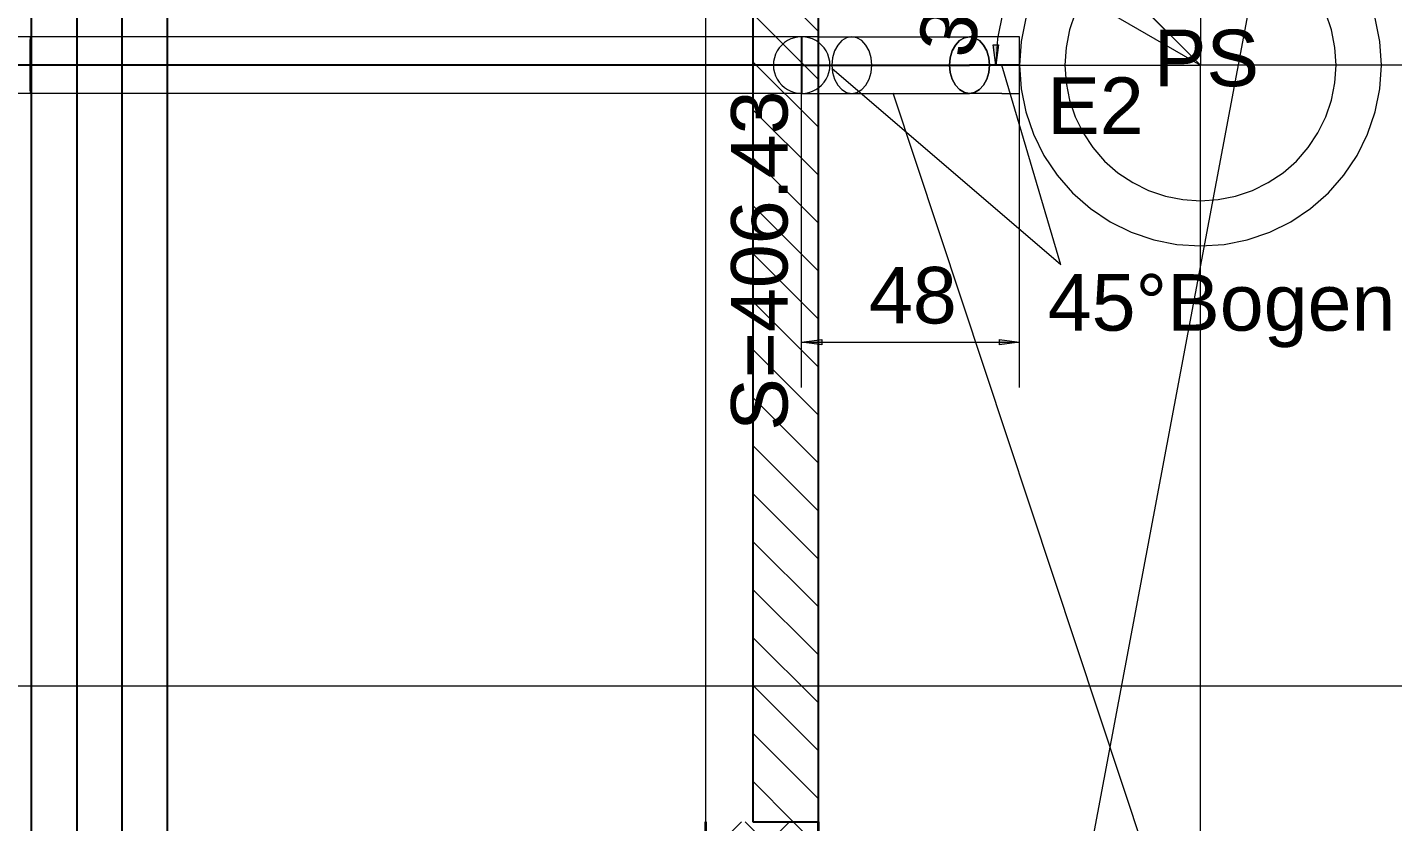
# Model space of a CAD drawing. Extents: x -1 to 1342, y -35 to 723.
# Drawn here: x 476.6 to 537, y 212 to 247.2 of the extents above; entities that cross this region are included whole.
import ezdxf
from ezdxf.lldxf.tags import DXFTag

# ---------------------------------------------------------------- set-up
doc = ezdxf.new("R2010")
doc.units = 0
doc.layers.get('0').update_dxf_attribs({"lineweight": 18})
for name, color, linetype, lineweight in [('-1._UG_3_015 Innenwände Bauteilschraffuren Neu', 7, 'Continuous', 25), ('-1._UG_3_015 Innenwände Neu', 7, 'Continuous', 25), ('-1._UG_3_035 Decken Neu', 7, 'Continuous', 25)]:
    doc.layers.add(name, color=color, linetype=linetype, lineweight=lineweight)
for name, color, linetype, lineweight, true_color in [('H_Sole_RL', 7, 'Nova_107-A0SKLQJ9LL', 25, 0xaf5f5f), ('H_Sole_VL', 7, 'Continuous', 25, 0x6d3636), ('S_Schmutzwasser', 7, 'Continuous', 18, 0xcc6600), ('S_Schmutzwasser@DELETE-EINSTRICH', 7, 'Continuous', 18, 0xcc6600), ('S_T_Text_Grundleitungen', 2, 'Continuous', 18, 0xffff00), ('X_Mass', 7, 'Continuous', 18, 0x0080ff)]:
    doc.layers.add(name, color=color, linetype=linetype, lineweight=lineweight, true_color=true_color)
doc.styles.get("Standard").update_dxf_attribs({"font": 'arial.ttf'})
tags = doc.linetypes.add('Nova_107-A0SKLQJ9LL', pattern=[12, 4, -4, 4]).pattern_tags.tags
tags[8:9] = [DXFTag(74, 4), DXFTag(75, 0), DXFTag(340, '0'), DXFTag(46, 0.0), DXFTag(50, 0.0), DXFTag(44, 0.0), DXFTag(45, 0.0)]
tags[6:7] = [DXFTag(74, 4), DXFTag(75, 0), DXFTag(340, '0'), DXFTag(46, 0.0), DXFTag(50, 0.0), DXFTag(44, 0.0), DXFTag(45, 0.0)]
tags[4:5] = [DXFTag(74, 4), DXFTag(75, 0), DXFTag(340, '0'), DXFTag(46, 0.0), DXFTag(50, 0.0), DXFTag(44, 0.0), DXFTag(45, 0.0)]
tags = doc.linetypes.add('Strich 3_1mm Kanten', pattern=[0.004, 0.003, -0.001]).pattern_tags.tags
tags[6:7] = [DXFTag(74, 4), DXFTag(75, 0), DXFTag(340, '0'), DXFTag(46, 1.0), DXFTag(50, 0.0), DXFTag(44, 0.0), DXFTag(45, 0.0)]
tags[4:5] = [DXFTag(74, 4), DXFTag(75, 0), DXFTag(340, '0'), DXFTag(46, 1.0), DXFTag(50, 0.0), DXFTag(44, 0.0), DXFTag(45, 0.0)]
tags = doc.linetypes.add('Strichpunkt 3_1_1mm Achsen', pattern=[0.005, 0.003, -0.001, 0, -0.001]).pattern_tags.tags
tags[10:11] = [DXFTag(74, 4), DXFTag(75, 0), DXFTag(340, '0'), DXFTag(46, 1.0), DXFTag(50, 0.0), DXFTag(44, 0.0), DXFTag(45, 0.0)]
tags[8:9] = [DXFTag(74, 4), DXFTag(75, 0), DXFTag(340, '0'), DXFTag(46, 1.0), DXFTag(50, 0.0), DXFTag(44, 0.0), DXFTag(45, 0.0)]
tags[6:7] = [DXFTag(74, 4), DXFTag(75, 0), DXFTag(340, '0'), DXFTag(46, 1.0), DXFTag(50, 0.0), DXFTag(44, 0.0), DXFTag(45, 0.0)]
tags[4:5] = [DXFTag(74, 4), DXFTag(75, 0), DXFTag(340, '0'), DXFTag(46, 1.0), DXFTag(50, 0.0), DXFTag(44, 0.0), DXFTag(45, 0.0)]
tags = doc.linetypes.add('STRICHPUNKT2', pattern=[12.7, 6.35, -3.175, 0, -3.175]).pattern_tags.tags
tags[10:11] = [DXFTag(74, 4), DXFTag(75, 0), DXFTag(340, '0'), DXFTag(46, 0.0), DXFTag(50, 0.0), DXFTag(44, 0.0), DXFTag(45, 0.0)]
tags[8:9] = [DXFTag(74, 4), DXFTag(75, 0), DXFTag(340, '0'), DXFTag(46, 0.0), DXFTag(50, 0.0), DXFTag(44, 0.0), DXFTag(45, 0.0)]
tags[6:7] = [DXFTag(74, 4), DXFTag(75, 0), DXFTag(340, '0'), DXFTag(46, 0.0), DXFTag(50, 0.0), DXFTag(44, 0.0), DXFTag(45, 0.0)]
tags[4:5] = [DXFTag(74, 4), DXFTag(75, 0), DXFTag(340, '0'), DXFTag(46, 0.0), DXFTag(50, 0.0), DXFTag(44, 0.0), DXFTag(45, 0.0)]

# ---------------------------------------------------------------- blocks, each defined once
blk = doc.blocks.new('Kreis-A0SKLQHJLL', base_point=(520.544, 237.489))
at = {"color": 0, "linetype": 'ByBlock', "lineweight": -2, "ltscale": 0.18}
for p, q in [((526.474, 253.217), (525.483, 252.88)), ((527.5, 253.421), (526.474, 253.217)), ((528.544, 253.489), (527.5, 253.421)), ((529.588, 253.421), (528.544, 253.489)), ((530.615, 253.217), (529.588, 253.421)), ((531.606, 252.88), (530.615, 253.217)), ((525.483, 252.88), (524.544, 252.418)), ((532.544, 252.418), (531.606, 252.88)), ((524.544, 252.418), (523.674, 251.836)), ((533.414, 251.836), (532.544, 252.418)), ((523.674, 251.836), (522.887, 251.146)), ((534.201, 251.146), (533.414, 251.836)), ((522.887, 251.146), (522.197, 250.36)), ((534.891, 250.36), (534.201, 251.146)), ((522.197, 250.36), (521.616, 249.489)), ((535.472, 249.489), (534.891, 250.36)), ((521.616, 249.489), (521.153, 248.551)), ((535.935, 248.551), (535.472, 249.489)), ((521.153, 248.551), (520.817, 247.56)), ((536.272, 247.56), (535.935, 248.551)), ((520.817, 247.56), (520.613, 246.534)), ((536.476, 246.534), (536.272, 247.56)), ((520.613, 246.534), (520.544, 245.489)), ((536.544, 245.489), (536.476, 246.534)), ((520.544, 245.489), (520.613, 244.445)), ((536.476, 244.445), (536.544, 245.489)), ((520.613, 244.445), (520.817, 243.419)), ((536.272, 243.419), (536.476, 244.445)), ((520.817, 243.419), (521.153, 242.428)), ((535.935, 242.428), (536.272, 243.419)), ((521.153, 242.428), (521.616, 241.489)), ((535.472, 241.489), (535.935, 242.428)), ((521.616, 241.489), (522.197, 240.619)), ((534.891, 240.619), (535.472, 241.489)), ((522.197, 240.619), (522.887, 239.833)), ((534.201, 239.833), (534.891, 240.619)), ((522.887, 239.833), (523.674, 239.143)), ((533.414, 239.143), (534.201, 239.833)), ((523.674, 239.143), (524.544, 238.561)), ((532.544, 238.561), (533.414, 239.143)), ((524.544, 238.561), (525.483, 238.098)), ((525.483, 238.098), (526.474, 237.762)), ((530.615, 237.762), (531.606, 238.098)), ((531.606, 238.098), (532.544, 238.561)), ((526.474, 237.762), (527.5, 237.558)), ((527.5, 237.558), (528.544, 237.489)), ((528.544, 237.489), (529.588, 237.558)), ((529.588, 237.558), (530.615, 237.762))]:
    blk.add_line(p, q, dxfattribs=at)
blk = doc.blocks.new('Abwassersammelpunkt (Zentrale)-A0SKLQHLLL', base_point=(509.65, 244.239))
at = {"color": 0, "linetype": 'ByBlock', "lineweight": -2, "ltscale": 0.18}
for p, q in [((510.14, 246.481), (510.017, 246.373)), ((510.275, 246.572), (510.14, 246.481)), ((510.422, 246.644), (510.275, 246.572)), ((510.577, 246.697), (510.422, 246.644)), ((510.737, 246.729), (510.577, 246.697)), ((510.9, 246.739), (510.737, 246.729)), ((511.064, 246.729), (510.9, 246.739)), ((511.224, 246.697), (511.064, 246.729)), ((511.379, 246.644), (511.224, 246.697)), ((511.525, 246.572), (511.379, 246.644)), ((511.661, 246.481), (511.525, 246.572)), ((511.784, 246.373), (511.661, 246.481)), ((509.746, 245.968), (509.693, 245.813)), ((509.818, 246.114), (509.746, 245.968)), ((509.909, 246.25), (509.818, 246.114)), ((510.017, 246.373), (509.909, 246.25)), ((511.892, 246.25), (511.784, 246.373)), ((511.983, 246.114), (511.892, 246.25)), ((512.055, 245.968), (511.983, 246.114)), ((512.108, 245.813), (512.055, 245.968)), ((509.661, 245.653), (509.65, 245.489)), ((509.65, 245.489), (509.661, 245.326)), ((509.693, 245.813), (509.661, 245.653)), ((509.661, 245.326), (509.693, 245.166)), ((512.14, 245.653), (512.108, 245.813)), ((512.108, 245.166), (512.14, 245.326)), ((512.15, 245.489), (512.14, 245.653)), ((512.14, 245.326), (512.15, 245.489)), ((509.693, 245.166), (509.746, 245.011)), ((509.746, 245.011), (509.818, 244.864)), ((509.818, 244.864), (509.909, 244.728)), ((509.909, 244.728), (510.017, 244.606)), ((511.784, 244.606), (511.892, 244.728)), ((511.892, 244.728), (511.983, 244.864)), ((511.983, 244.864), (512.055, 245.011)), ((512.055, 245.011), (512.108, 245.166)), ((510.017, 244.606), (510.14, 244.498)), ((510.14, 244.498), (510.275, 244.407)), ((510.275, 244.407), (510.422, 244.335)), ((510.422, 244.335), (510.577, 244.282)), ((510.577, 244.282), (510.737, 244.25)), ((510.737, 244.25), (510.9, 244.239)), ((510.9, 244.239), (511.064, 244.25)), ((511.064, 244.25), (511.224, 244.282)), ((511.224, 244.282), (511.379, 244.335)), ((511.379, 244.335), (511.525, 244.407)), ((511.525, 244.407), (511.661, 244.498)), ((511.661, 244.498), (511.784, 244.606))]:
    blk.add_line(p, q, dxfattribs=at)
blk = doc.blocks.new('Kreis-A0SKLQHZLL', base_point=(522.544, 239.489))
at = {"color": 0, "linetype": 'ByBlock', "lineweight": -2, "ltscale": 0.18}
for p, q in [((526.991, 251.285), (526.248, 251.033)), ((527.761, 251.438), (526.991, 251.285)), ((528.544, 251.489), (527.761, 251.438)), ((529.327, 251.438), (528.544, 251.489)), ((530.097, 251.285), (529.327, 251.438)), ((530.84, 251.033), (530.097, 251.285)), ((525.544, 250.686), (524.892, 250.25)), ((526.248, 251.033), (525.544, 250.686)), ((531.544, 250.686), (530.84, 251.033)), ((532.197, 250.25), (531.544, 250.686)), ((524.892, 250.25), (524.302, 249.732)), ((532.787, 249.732), (532.197, 250.25)), ((524.302, 249.732), (523.784, 249.142)), ((533.304, 249.142), (532.787, 249.732)), ((523.784, 249.142), (523.348, 248.489)), ((533.74, 248.489), (533.304, 249.142)), ((523.348, 248.489), (523.001, 247.786)), ((534.088, 247.786), (533.74, 248.489)), ((523.001, 247.786), (522.749, 247.042)), ((534.34, 247.042), (534.088, 247.786)), ((522.749, 247.042), (522.596, 246.273)), ((534.493, 246.273), (534.34, 247.042)), ((522.596, 246.273), (522.544, 245.489)), ((534.544, 245.489), (534.493, 246.273)), ((522.544, 245.489), (522.596, 244.706)), ((534.493, 244.706), (534.544, 245.489)), ((522.596, 244.706), (522.749, 243.937)), ((534.34, 243.937), (534.493, 244.706)), ((522.749, 243.937), (523.001, 243.193)), ((534.088, 243.193), (534.34, 243.937)), ((523.001, 243.193), (523.348, 242.489)), ((533.74, 242.489), (534.088, 243.193)), ((523.348, 242.489), (523.784, 241.837)), ((533.304, 241.837), (533.74, 242.489)), ((523.784, 241.837), (524.302, 241.247)), ((532.787, 241.247), (533.304, 241.837)), ((524.302, 241.247), (524.892, 240.729)), ((532.197, 240.729), (532.787, 241.247)), ((524.892, 240.729), (525.544, 240.293)), ((531.544, 240.293), (532.197, 240.729)), ((525.544, 240.293), (526.248, 239.946)), ((526.248, 239.946), (526.991, 239.694)), ((530.097, 239.694), (530.84, 239.946)), ((530.84, 239.946), (531.544, 240.293)), ((526.991, 239.694), (527.761, 239.541)), ((527.761, 239.541), (528.544, 239.489)), ((528.544, 239.489), (529.327, 239.541)), ((529.327, 239.541), (530.097, 239.694))]:
    blk.add_line(p, q, dxfattribs=at)
blk = doc.blocks.new('Referenz-A0SKLQJBLL', base_point=(90.892, 84.228))
at = {"layer": 'H_Sole_RL', "linetype": 'Nova_107-A0SKLQJ9LL', "lineweight": -2, "ltscale": 0.25}
for p, q in [((478.839, 304.386), (478.839, 144.31)), ((482.839, 298.67), (482.839, 141.71))]:
    blk.add_line(p, q, dxfattribs=at)
at = {"layer": 'H_Sole_VL', "linetype": 'Continuous', "lineweight": -2, "ltscale": 0.25}
for p, q in [((476.839, 145.61), (476.839, 305.215)), ((480.839, 143.01), (480.839, 299.498))]:
    blk.add_line(p, q, dxfattribs=at)
blk = doc.blocks.new('Maß-A0SKLQKLLL', base_point=(521.177, 245.489))
at = {"color": 0, "linetype": 'ByBlock', "lineweight": -2, "ltscale": 0.18}
for p, q in [((528.544, 255.908), (528.544, 245.489)), ((527.445, 253.836), (526.365, 253.622)), ((528.544, 253.908), (527.445, 253.836)), ((527.652, 253.791), (527.652, 254.026)), ((527.652, 254.026), (528.544, 253.908)), ((528.544, 253.908), (527.652, 253.791)), ((525.322, 253.268), (524.335, 252.781)), ((526.365, 253.622), (525.322, 253.268)), ((521.177, 252.857), (528.544, 245.489)), ((524.335, 252.781), (523.419, 252.169)), ((523.419, 252.169), (522.591, 251.443)), ((522.591, 251.443), (523.139, 252.157)), ((523.305, 251.99), (522.591, 251.443)), ((523.139, 252.157), (523.305, 251.99))]:
    blk.add_line(p, q, dxfattribs=at)
for points in [[(528.544, 253.908), (527.652, 253.908), (527.652, 254.026)], [(527.652, 253.791), (528.544, 253.908), (527.652, 253.908)], [(522.591, 251.443), (523.305, 251.99), (523.012, 251.99)], [(523.305, 251.99), (523.012, 251.99), (523.139, 252.157)]]:
    blk.add_solid(points, dxfattribs=at)
at = {"color": 0, "linetype": 'ByBlock', "lineweight": -2, "ltscale": 0.18, "insert": (521.737, 255.391), "char_height": 2.5, "attachment_point": 1, "rotation": 22.5}
blk.add_mtext('{\\fArial;45°}', dxfattribs=at)
blk = doc.blocks.new('Maß-A0SKLQKNLL', base_point=(514.271, 245.489))
at = {"color": 0, "linetype": 'ByBlock', "lineweight": -2, "ltscale": 0.18}
for p, q in [((518.029, 256.004), (528.544, 245.489)), ((519.444, 254.59), (518.334, 253.324)), ((518.73, 254.042), (519.444, 254.59)), ((519.444, 254.59), (518.896, 253.876)), ((518.896, 253.876), (518.73, 254.042)), ((518.334, 253.324), (517.398, 251.925)), ((515.666, 252.925), (528.544, 245.489)), ((517.398, 251.925), (517.743, 252.756)), ((517.946, 252.639), (517.398, 251.925)), ((517.743, 252.756), (517.946, 252.639))]:
    blk.add_line(p, q, dxfattribs=at)
for points in [[(519.023, 254.042), (518.73, 254.042), (519.444, 254.59)], [(518.896, 253.876), (519.023, 254.042), (518.73, 254.042)], [(517.398, 251.925), (517.946, 252.639), (517.694, 252.639)], [(517.946, 252.639), (517.694, 252.639), (517.743, 252.756)]]:
    blk.add_solid(points, dxfattribs=at)
at = {"color": 0, "linetype": 'ByBlock', "lineweight": -2, "ltscale": 0.18, "insert": (514.271, 253.505), "char_height": 2.5, "attachment_point": 1, "rotation": 52.5}
blk.add_mtext('{\\fArial;15°}', dxfattribs=at)
blk = doc.blocks.new('Maß-A0SKLQKPLL', base_point=(515.946, 245.489))
at = {"color": 0, "linetype": 'ByBlock', "lineweight": -2, "ltscale": 0.18}
for p, q in [((518.972, 251.016), (528.544, 245.489)), ((520.156, 249.302), (520.704, 250.016)), ((520.704, 250.016), (520.18, 248.954)), ((520.704, 250.016), (520.359, 249.185)), ((520.18, 248.954), (519.799, 247.833)), ((520.359, 249.185), (520.156, 249.302)), ((519.799, 247.833), (519.568, 246.671)), ((519.568, 246.671), (519.491, 245.489)), ((519.491, 245.489), (519.373, 246.382)), ((519.373, 246.382), (519.608, 246.382)), ((519.608, 246.382), (519.491, 245.489)), ((517.491, 245.489), (528.544, 245.489))]:
    blk.add_line(p, q, dxfattribs=at)
for points in [[(520.408, 249.302), (520.156, 249.302), (520.704, 250.016)], [(520.359, 249.185), (520.408, 249.302), (520.156, 249.302)], [(519.491, 245.489), (519.608, 246.382), (519.373, 246.382)]]:
    blk.add_solid(points, dxfattribs=at)
at = {"color": 0, "linetype": 'ByBlock', "lineweight": -2, "ltscale": 0.18, "insert": (515.946, 246.331), "char_height": 2.5, "attachment_point": 1, "rotation": 75}
blk.add_mtext('{\\fArial;30°}', dxfattribs=at)
blk = doc.blocks.new('Abwasserleitung-A0SKLQKZLL', base_point=(474.836, 245.489))
at = {"color": 0, "linetype": 'ByBlock', "lineweight": -2, "ltscale": 0.18}
blk.add_line((474.836, 245.489), (509.65, 245.489), dxfattribs=at)
blk = doc.blocks.new('Maß-A0SKLQLNLL', base_point=(510.9, 231.228))
at = {"color": 0, "linetype": 'ByBlock', "lineweight": -2, "ltscale": 0.18}
for p, q in [((510.9, 231.228), (510.9, 244.239)), ((520.544, 231.228), (520.544, 244.239)), ((510.9, 233.228), (511.793, 233.346)), ((510.9, 233.228), (520.544, 233.228)), ((511.793, 233.111), (510.9, 233.228)), ((511.793, 233.346), (511.793, 233.111)), ((519.652, 233.111), (519.652, 233.346)), ((519.652, 233.346), (520.544, 233.228)), ((520.544, 233.228), (519.652, 233.111))]:
    blk.add_line(p, q, dxfattribs=at)
for points in [[(511.793, 233.228), (510.9, 233.228), (511.793, 233.346)], [(511.793, 233.111), (511.793, 233.228), (510.9, 233.228)], [(520.544, 233.228), (519.652, 233.228), (519.652, 233.346)], [(519.652, 233.111), (520.544, 233.228), (519.652, 233.228)]]:
    blk.add_solid(points, dxfattribs=at)
at = {"color": 0, "linetype": 'ByBlock', "lineweight": -2, "ltscale": 0.18, "insert": (513.878, 236.562), "char_height": 2.5, "attachment_point": 1}
blk.add_mtext('{\\fArial;48}', dxfattribs=at)
blk = doc.blocks.new('Bogen 45°-A0SKLQLTLL', base_point=(510.9, 244.239))
at = {"color": 0, "linetype": 'ByBlock', "lineweight": -2, "ltscale": 0.18}
for p, q in [((511.682, 246.739), (510.9, 246.739)), ((510.9, 246.739), (510.9, 246.007)), ((511.682, 246.739), (512.006, 246.739)), ((512.006, 246.739), (512.307, 246.739)), ((512.307, 246.739), (512.566, 246.739)), ((512.677, 246.572), (512.494, 246.373)), ((512.566, 246.739), (513.119, 246.739)), ((512.891, 246.697), (512.677, 246.572)), ((513.119, 246.739), (512.891, 246.697)), ((513.348, 246.697), (513.119, 246.739)), ((513.561, 246.572), (513.348, 246.697)), ((513.744, 246.373), (513.561, 246.572)), ((510.9, 246.007), (510.9, 244.972)), ((512.354, 246.114), (512.266, 245.813)), ((512.494, 246.373), (512.354, 246.114)), ((513.885, 246.114), (513.744, 246.373)), ((513.973, 245.813), (513.885, 246.114)), ((512.266, 245.813), (512.235, 245.489)), ((512.235, 245.489), (512.266, 245.166)), ((514.003, 245.489), (513.973, 245.813)), ((513.973, 245.166), (514.003, 245.489)), ((510.9, 244.972), (510.9, 244.239)), ((512.266, 245.166), (512.354, 244.864)), ((512.354, 244.864), (512.494, 244.606)), ((513.744, 244.606), (513.885, 244.864)), ((513.885, 244.864), (513.973, 245.166)), ((510.9, 244.239), (511.682, 244.239)), ((511.682, 244.239), (512.006, 244.239)), ((512.006, 244.239), (512.307, 244.239)), ((512.307, 244.239), (512.566, 244.239)), ((512.494, 244.606), (512.677, 244.407)), ((512.566, 244.239), (513.119, 244.239)), ((512.677, 244.407), (512.891, 244.282)), ((512.891, 244.282), (513.119, 244.239)), ((513.119, 244.239), (513.348, 244.282)), ((513.348, 244.282), (513.561, 244.407)), ((513.561, 244.407), (513.744, 244.606))]:
    blk.add_line(p, q, dxfattribs=at)
at = {"color": 0, "linetype": 'STRICHPUNKT2', "lineweight": 25, "ltscale": 0.25}
for p, q in [((510.9, 245.489), (511.682, 245.489)), ((511.682, 245.489), (512.006, 245.489)), ((512.006, 245.489), (512.307, 245.489)), ((512.307, 245.489), (512.566, 245.489)), ((512.566, 245.489), (513.119, 245.489))]:
    blk.add_line(p, q, dxfattribs=at)
blk = doc.blocks.new('Rohr-A0SKLQLVLL', base_point=(512.235, 244.239))
at = {"color": 0, "linetype": 'ByBlock', "lineweight": -2, "ltscale": 0.18}
for p, q in [((512.677, 246.572), (512.494, 246.373)), ((512.891, 246.697), (512.677, 246.572)), ((513.119, 246.739), (512.891, 246.697)), ((513.348, 246.697), (513.119, 246.739)), ((513.119, 246.739), (518.325, 246.739)), ((513.561, 246.572), (513.348, 246.697)), ((513.744, 246.373), (513.561, 246.572)), ((517.883, 246.572), (517.7, 246.373)), ((518.097, 246.697), (517.883, 246.572)), ((518.325, 246.739), (518.097, 246.697)), ((518.554, 246.697), (518.325, 246.739)), ((518.767, 246.572), (518.554, 246.697)), ((518.95, 246.373), (518.767, 246.572)), ((512.354, 246.114), (512.266, 245.813)), ((512.494, 246.373), (512.354, 246.114)), ((513.885, 246.114), (513.744, 246.373)), ((513.973, 245.813), (513.885, 246.114)), ((517.56, 246.114), (517.472, 245.813)), ((517.7, 246.373), (517.56, 246.114)), ((519.091, 246.114), (518.95, 246.373)), ((519.179, 245.813), (519.091, 246.114)), ((512.266, 245.813), (512.235, 245.489)), ((512.235, 245.489), (512.266, 245.166)), ((514.003, 245.489), (513.973, 245.813)), ((513.973, 245.166), (514.003, 245.489)), ((517.472, 245.813), (517.442, 245.489)), ((517.442, 245.489), (517.472, 245.166)), ((519.209, 245.489), (519.179, 245.813)), ((519.179, 245.166), (519.209, 245.489)), ((512.266, 245.166), (512.354, 244.864)), ((512.354, 244.864), (512.494, 244.606)), ((513.744, 244.606), (513.885, 244.864)), ((513.885, 244.864), (513.973, 245.166)), ((517.472, 245.166), (517.56, 244.864)), ((517.56, 244.864), (517.7, 244.606)), ((518.95, 244.606), (519.091, 244.864)), ((519.091, 244.864), (519.179, 245.166)), ((512.494, 244.606), (512.677, 244.407)), ((512.677, 244.407), (512.891, 244.282)), ((512.891, 244.282), (513.119, 244.239)), ((513.119, 244.239), (513.348, 244.282)), ((513.119, 244.239), (518.325, 244.239)), ((513.348, 244.282), (513.561, 244.407)), ((513.561, 244.407), (513.744, 244.606)), ((517.7, 244.606), (517.883, 244.407)), ((517.883, 244.407), (518.097, 244.282)), ((518.097, 244.282), (518.325, 244.239)), ((518.325, 244.239), (518.554, 244.282)), ((518.554, 244.282), (518.767, 244.407)), ((518.767, 244.407), (518.95, 244.606))]:
    blk.add_line(p, q, dxfattribs=at)
at = {"color": 0, "linetype": 'STRICHPUNKT2', "lineweight": 25, "ltscale": 0.25}
blk.add_line((513.119, 245.489), (518.325, 245.489), dxfattribs=at)
blk = doc.blocks.new('Bogen 45°-A0SKLQLXLL', base_point=(517.442, 244.239))
at = {"color": 0, "linetype": 'ByBlock', "lineweight": -2, "ltscale": 0.18}
for p, q in [((517.7, 246.373), (517.883, 246.572)), ((517.883, 246.572), (518.097, 246.697)), ((518.097, 246.697), (518.325, 246.739)), ((518.325, 246.739), (518.554, 246.697)), ((518.878, 246.739), (518.325, 246.739)), ((518.554, 246.697), (518.767, 246.572)), ((518.767, 246.572), (518.95, 246.373)), ((519.137, 246.739), (518.878, 246.739)), ((519.439, 246.739), (519.137, 246.739)), ((519.762, 246.739), (519.439, 246.739)), ((520.544, 246.739), (519.762, 246.739)), ((520.544, 246.007), (520.544, 246.739)), ((517.472, 245.813), (517.56, 246.114)), ((517.56, 246.114), (517.7, 246.373)), ((518.95, 246.373), (519.091, 246.114)), ((519.091, 246.114), (519.179, 245.813)), ((520.544, 244.972), (520.544, 246.007)), ((517.442, 245.489), (517.472, 245.813)), ((517.472, 245.166), (517.442, 245.489)), ((519.179, 245.813), (519.209, 245.489)), ((519.209, 245.489), (519.179, 245.166)), ((517.56, 244.864), (517.472, 245.166)), ((517.7, 244.606), (517.56, 244.864)), ((519.091, 244.864), (518.95, 244.606)), ((519.179, 245.166), (519.091, 244.864)), ((520.544, 244.239), (520.544, 244.972)), ((517.883, 244.407), (517.7, 244.606)), ((518.097, 244.282), (517.883, 244.407)), ((518.325, 244.239), (518.097, 244.282)), ((518.554, 244.282), (518.325, 244.239)), ((518.878, 244.239), (518.325, 244.239)), ((518.767, 244.407), (518.554, 244.282)), ((518.95, 244.606), (518.767, 244.407)), ((519.137, 244.239), (518.878, 244.239)), ((519.439, 244.239), (519.137, 244.239)), ((519.762, 244.239), (519.439, 244.239)), ((519.762, 244.239), (520.544, 244.239))]:
    blk.add_line(p, q, dxfattribs=at)
at = {"color": 0, "linetype": 'STRICHPUNKT2', "lineweight": 25, "ltscale": 0.25}
for p, q in [((518.878, 245.489), (518.325, 245.489)), ((519.137, 245.489), (518.878, 245.489)), ((519.439, 245.489), (519.137, 245.489)), ((519.762, 245.489), (519.439, 245.489)), ((520.544, 245.489), (519.762, 245.489))]:
    blk.add_line(p, q, dxfattribs=at)
blk = doc.blocks.new('Maß-A0SKLQPLLL', base_point=(467.04, 245.299))
at = {"color": 0, "linetype": 'ByBlock', "lineweight": -2, "ltscale": 0.18}
blk.add_line((600.141, 245.489), (528.544, 245.489), dxfattribs=at)
blk = doc.blocks.new('Maß-A0SKLQPRLL', base_point=(159.85, 77.928))
at = {"color": 0, "linetype": 'ByBlock', "lineweight": -2, "ltscale": 0.18}
blk.add_line((528.544, 77.928), (528.544, 245.489), dxfattribs=at)
blk = doc.blocks.new('Rohr-A0SKLQQDLL', base_point=(476.773, 244.239))
at = {"color": 0, "linetype": 'ByBlock', "lineweight": -2, "ltscale": 0.18}
for p, q in [((476.777, 246.373), (476.779, 246.572)), ((476.779, 246.572), (476.782, 246.697)), ((476.782, 246.697), (476.786, 246.739)), ((476.786, 246.739), (476.789, 246.697)), ((510.9, 246.739), (476.786, 246.739)), ((476.789, 246.697), (476.792, 246.572)), ((476.792, 246.572), (476.794, 246.373)), ((510.892, 246.373), (510.894, 246.572)), ((510.894, 246.572), (510.897, 246.697)), ((510.897, 246.697), (510.9, 246.739)), ((510.9, 246.739), (510.904, 246.697)), ((510.904, 246.697), (510.907, 246.572)), ((510.907, 246.572), (510.909, 246.373)), ((476.774, 245.813), (476.775, 246.114)), ((476.775, 246.114), (476.777, 246.373)), ((476.794, 246.373), (476.796, 246.114)), ((476.796, 246.114), (476.798, 245.813)), ((510.888, 245.813), (510.89, 246.114)), ((510.89, 246.114), (510.892, 246.373)), ((510.909, 246.373), (510.911, 246.114)), ((510.911, 246.114), (510.913, 245.813)), ((476.773, 245.489), (476.774, 245.813)), ((476.774, 245.166), (476.773, 245.489)), ((476.798, 245.813), (476.798, 245.489)), ((476.798, 245.489), (476.798, 245.166)), ((510.888, 245.489), (510.888, 245.813)), ((510.888, 245.166), (510.888, 245.489)), ((510.913, 245.813), (510.913, 245.489)), ((510.913, 245.489), (510.913, 245.166)), ((476.775, 244.864), (476.774, 245.166)), ((476.777, 244.606), (476.775, 244.864)), ((476.796, 244.864), (476.794, 244.606)), ((476.798, 245.166), (476.796, 244.864)), ((510.89, 244.864), (510.888, 245.166)), ((510.892, 244.606), (510.89, 244.864)), ((510.911, 244.864), (510.909, 244.606)), ((510.913, 245.166), (510.911, 244.864)), ((476.779, 244.407), (476.777, 244.606)), ((476.782, 244.282), (476.779, 244.407)), ((476.786, 244.239), (476.782, 244.282)), ((476.789, 244.282), (476.786, 244.239)), ((510.9, 244.239), (476.786, 244.239)), ((476.792, 244.407), (476.789, 244.282)), ((476.794, 244.606), (476.792, 244.407)), ((510.894, 244.407), (510.892, 244.606)), ((510.897, 244.282), (510.894, 244.407)), ((510.9, 244.239), (510.897, 244.282)), ((510.904, 244.282), (510.9, 244.239)), ((510.907, 244.407), (510.904, 244.282)), ((510.909, 244.606), (510.907, 244.407))]:
    blk.add_line(p, q, dxfattribs=at)
at = {"color": 0, "linetype": 'STRICHPUNKT2', "lineweight": 25, "ltscale": 0.25}
blk.add_line((510.9, 245.489), (476.786, 245.489), dxfattribs=at)
blk = doc.blocks.new('Abzweig 45°-A0SKLQQFLL', base_point=(470.873, 241.813))
at = {"color": 0, "linetype": 'ByBlock', "lineweight": -2, "ltscale": 0.18}
for p, q in [((470.877, 246.37), (470.88, 246.569)), ((470.88, 246.569), (470.883, 246.696)), ((470.883, 246.696), (470.886, 246.739)), ((470.886, 246.739), (470.889, 246.698)), ((476.786, 246.739), (470.886, 246.739)), ((470.889, 246.698), (470.892, 246.575)), ((470.892, 246.575), (470.895, 246.377)), ((476.777, 246.37), (476.779, 246.569)), ((476.779, 246.569), (476.782, 246.696)), ((476.782, 246.696), (476.786, 246.739)), ((476.786, 246.739), (476.789, 246.698)), ((476.789, 246.698), (476.792, 246.575)), ((476.792, 246.575), (476.794, 246.377)), ((470.874, 245.808), (470.875, 246.11)), ((470.875, 246.11), (470.877, 246.37)), ((470.895, 246.377), (470.897, 246.119)), ((470.897, 246.119), (470.898, 245.818)), ((476.773, 245.808), (476.775, 246.11)), ((476.775, 246.11), (476.777, 246.37)), ((476.794, 246.377), (476.796, 246.119)), ((476.796, 246.119), (476.798, 245.818)), ((470.873, 245.484), (470.874, 245.808)), ((470.874, 245.161), (470.873, 245.484)), ((470.898, 245.818), (470.898, 245.495)), ((470.898, 245.495), (470.898, 245.171)), ((474.043, 245.161), (474.823, 245.484)), ((474.848, 245.495), (474.067, 245.171)), ((474.823, 245.484), (474.958, 245.161)), ((474.982, 245.171), (474.848, 245.495)), ((476.773, 245.484), (476.773, 245.808)), ((476.774, 245.161), (476.773, 245.484)), ((476.798, 245.818), (476.798, 245.495)), ((476.798, 245.495), (476.798, 245.171)), ((470.875, 244.86), (470.874, 245.161)), ((470.877, 244.602), (470.875, 244.86)), ((470.897, 244.869), (470.895, 244.609)), ((470.898, 245.171), (470.897, 244.869)), ((472.693, 244.602), (473.316, 244.86)), ((473.338, 244.869), (472.711, 244.609)), ((473.316, 244.86), (474.043, 245.161)), ((474.067, 245.171), (473.338, 244.869)), ((474.958, 245.161), (475.084, 244.86)), ((475.105, 244.869), (474.982, 245.171)), ((475.084, 244.86), (475.193, 244.602)), ((475.211, 244.609), (475.105, 244.869)), ((476.775, 244.86), (476.774, 245.161)), ((476.777, 244.602), (476.775, 244.86)), ((476.796, 244.869), (476.794, 244.609)), ((476.798, 245.171), (476.796, 244.869)), ((470.88, 244.404), (470.877, 244.602)), ((470.883, 244.281), (470.88, 244.404)), ((470.886, 244.239), (470.883, 244.281)), ((470.889, 244.283), (470.886, 244.239)), ((476.786, 244.239), (470.886, 244.239)), ((470.892, 244.41), (470.889, 244.283)), ((470.895, 244.609), (470.892, 244.41)), ((471.818, 244.239), (471.159, 243.58)), ((471.924, 244.283), (471.818, 244.239)), ((471.818, 244.239), (471.918, 244.281)), ((471.918, 244.281), (472.216, 244.404)), ((472.229, 244.41), (471.924, 244.283)), ((472.216, 244.404), (472.693, 244.602)), ((472.711, 244.609), (472.229, 244.41)), ((475.353, 244.239), (472.927, 241.813)), ((475.193, 244.602), (475.278, 244.404)), ((475.29, 244.41), (475.211, 244.609)), ((475.278, 244.404), (475.333, 244.281)), ((475.339, 244.283), (475.29, 244.41)), ((475.333, 244.281), (475.353, 244.239)), ((475.353, 244.239), (475.339, 244.283)), ((476.779, 244.404), (476.777, 244.602)), ((476.782, 244.281), (476.779, 244.404)), ((476.786, 244.239), (476.782, 244.281)), ((476.789, 244.283), (476.786, 244.239)), ((476.792, 244.41), (476.789, 244.283)), ((476.794, 244.609), (476.792, 244.41)), ((471.159, 243.58), (471.186, 243.549)), ((471.192, 243.551), (471.159, 243.58)), ((471.186, 243.549), (471.271, 243.459)), ((471.284, 243.464), (471.192, 243.551)), ((471.271, 243.459), (471.409, 243.318)), ((471.427, 243.325), (471.284, 243.464)), ((471.409, 243.318), (471.59, 243.134)), ((471.612, 243.143), (471.427, 243.325)), ((471.59, 243.134), (471.802, 242.92)), ((471.826, 242.93), (471.612, 243.143)), ((471.802, 242.92), (472.03, 242.691)), ((472.055, 242.702), (471.826, 242.93)), ((472.03, 242.691), (472.26, 242.463)), ((472.284, 242.473), (472.055, 242.702)), ((472.26, 242.463), (472.474, 242.25)), ((472.496, 242.259), (472.284, 242.473)), ((472.474, 242.25), (472.659, 242.068)), ((472.677, 242.075), (472.496, 242.259)), ((472.659, 242.068), (472.802, 241.928)), ((472.815, 241.934), (472.677, 242.075)), ((472.802, 241.928), (472.893, 241.841)), ((472.9, 241.844), (472.815, 241.934)), ((472.893, 241.841), (472.927, 241.813)), ((472.927, 241.813), (472.9, 241.844))]:
    blk.add_line(p, q, dxfattribs=at)
at = {"color": 0, "linetype": 'STRICHPUNKT2', "lineweight": 25, "ltscale": 0.25}
for p, q in [((476.786, 245.489), (470.886, 245.489)), ((474.836, 245.489), (472.043, 242.696))]:
    blk.add_line(p, q, dxfattribs=at)
blk = doc.blocks.new('Referenz-A0SKLQRXLL', base_point=(5, 5))
at = {"layer": '-1._UG_3_015 Innenwände Bauteilschraffuren Neu', "color": 0, "linetype": 'Continuous', "lineweight": 0, "ltscale": 0.0169}
for p, q in [((508.741, 247.758), (511.641, 244.858)), ((510.592, 248.028), (511.641, 246.979)), ((508.741, 245.636), (511.641, 242.736)), ((508.741, 243.515), (511.641, 240.615)), ((508.741, 241.394), (511.641, 238.494)), ((508.741, 239.272), (511.641, 236.372)), ((508.741, 237.151), (511.641, 234.251)), ((508.741, 235.03), (511.641, 232.13)), ((508.741, 232.908), (511.641, 230.008)), ((508.741, 230.787), (511.641, 227.887)), ((508.741, 228.666), (511.641, 225.766)), ((508.741, 226.544), (511.641, 223.644)), ((508.741, 224.423), (511.641, 221.523)), ((508.741, 222.302), (511.641, 219.402)), ((508.741, 220.18), (511.641, 217.28)), ((508.741, 218.059), (511.641, 215.159)), ((508.741, 215.938), (511.641, 213.038)), ((508.741, 213.817), (510.53, 212.028)), ((506.641, 210.431), (508.239, 212.028)), ((506.641, 208.309), (510.36, 212.028)), ((511.641, 208.795), (508.408, 212.028)), ((511.641, 210.917), (510.53, 212.028))]:
    blk.add_line(p, q, dxfattribs=at)
at = {"layer": '-1._UG_3_015 Innenwände Neu', "color": 0, "lineweight": -2}
for p, q in [((508.741, 248.028), (508.741, 212.028)), ((511.641, 212.028), (511.641, 248.028)), ((508.741, 212.028), (511.641, 212.028))]:
    blk.add_line(p, q, dxfattribs=at)
at = {"layer": '-1._UG_3_015 Innenwände Neu', "color": 0, "lineweight": 35}
for p, q in [((506.641, 212.028), (506.641, 125.028)), ((511.641, 125.028), (511.641, 212.028))]:
    blk.add_line(p, q, dxfattribs=at)
at = {"layer": '-1._UG_3_035 Decken Neu', "color": 0, "linetype": 'Strich 3_1mm Kanten', "lineweight": 13, "ltscale": 16.9}
blk.add_line((546.641, 333.028), (506.641, 120.028), dxfattribs=at)
at = {"layer": '-1._UG_3_035 Decken Neu', "color": 0, "linetype": 'Strich 3_1mm Kanten', "lineweight": 13, "ltscale": 2197}
blk.add_line((506.641, 284.028), (506.641, 120.028), dxfattribs=at)
at = {"layer": '-1._UG_3_035 Decken Neu', "color": 0, "linetype": 'Strichpunkt 3_1_1mm Achsen', "lineweight": 13, "ltscale": 2197}
blk.add_line((652.141, 218.028), (159.841, 218.028), dxfattribs=at)

msp = doc.modelspace()

# ---------------------------------------------------------------- linework, layer by layer
at = {"layer": 'S_T_Text_Grundleitungen', "color": 24, "ltscale": 0.18, "true_color": 0x993300}
for q in [(512.242, 245.336), (519.762, 245.489)]:
    msp.add_line((522.373, 236.655), q, dxfattribs=at)
at = {"layer": 'S_T_Text_Grundleitungen', "color": 1, "ltscale": 0.18, "true_color": 0xff0000}
msp.add_line((539.513, 170.24), (514.942, 244.243), dxfattribs=at)

# ---------------------------------------------------------------- block references
at = {"color": 8, "lineweight": 25, "ltscale": 0.25, "true_color": 0x808080}
msp.add_blockref('Referenz-A0SKLQRXLL', (5, 5), dxfattribs=at)
at = {"color": 9, "lineweight": 25, "ltscale": 0.25, "true_color": 0xc0c0c0}
msp.add_blockref('Referenz-A0SKLQJBLL', (90.892, 84.228), dxfattribs=at)
at = {"layer": 'S_Schmutzwasser', "ltscale": 0.18}
for name, p in [('Kreis-A0SKLQHJLL', (520.544, 237.489)), ('Kreis-A0SKLQHZLL', (522.544, 239.489)), ('Abzweig 45°-A0SKLQQFLL', (470.873, 241.813)), ('Rohr-A0SKLQQDLL', (476.773, 244.239)), ('Bogen 45°-A0SKLQLTLL', (510.9, 244.239)), ('Rohr-A0SKLQLVLL', (512.235, 244.239)), ('Bogen 45°-A0SKLQLXLL', (517.442, 244.239))]:
    msp.add_blockref(name, p, dxfattribs=at)
at = {"layer": 'S_Schmutzwasser@DELETE-EINSTRICH', "ltscale": 0.18}
for name, p in [('Abwassersammelpunkt (Zentrale)-A0SKLQHLLL', (509.65, 244.239)), ('Abwasserleitung-A0SKLQKZLL', (474.836, 245.489))]:
    msp.add_blockref(name, p, dxfattribs=at)
at = {"layer": 'X_Mass', "ltscale": 0.18}
for name, p in [('Maß-A0SKLQPLLL', (467.04, 245.299)), ('Maß-A0SKLQKNLL', (514.271, 245.489)), ('Maß-A0SKLQKLLL', (521.177, 245.489)), ('Maß-A0SKLQKPLL', (515.946, 245.489)), ('Maß-A0SKLQPRLL', (159.85, 77.928)), ('Maß-A0SKLQLNLL', (510.9, 231.228))]:
    msp.add_blockref(name, p, dxfattribs=at)

# ---------------------------------------------------------------- texts
at = {"layer": 'S_T_Text_Grundleitungen', "color": 24, "ltscale": 0.18, "true_color": 0x993300, "char_height": 2.5, "attachment_point": 1}
for s, insert in [('{\\fArial;PS}', (526.477, 247.054)), ('{\\fArial;E2}', (521.762, 244.946)), ('{\\fArial;45°Bogen}', (521.786, 236.243))]:
    msp.add_mtext(s, dxfattribs=dict(at, insert=insert))
at = {"layer": 'S_T_Text_Grundleitungen', "color": 24, "ltscale": 0.18, "true_color": 0x993300, "insert": (507.778, 229.313), "char_height": 2.5, "attachment_point": 1, "rotation": 90}
msp.add_mtext('{\\fArial;S=406.43}', dxfattribs=at)

doc.saveas('drawing.dxf')
